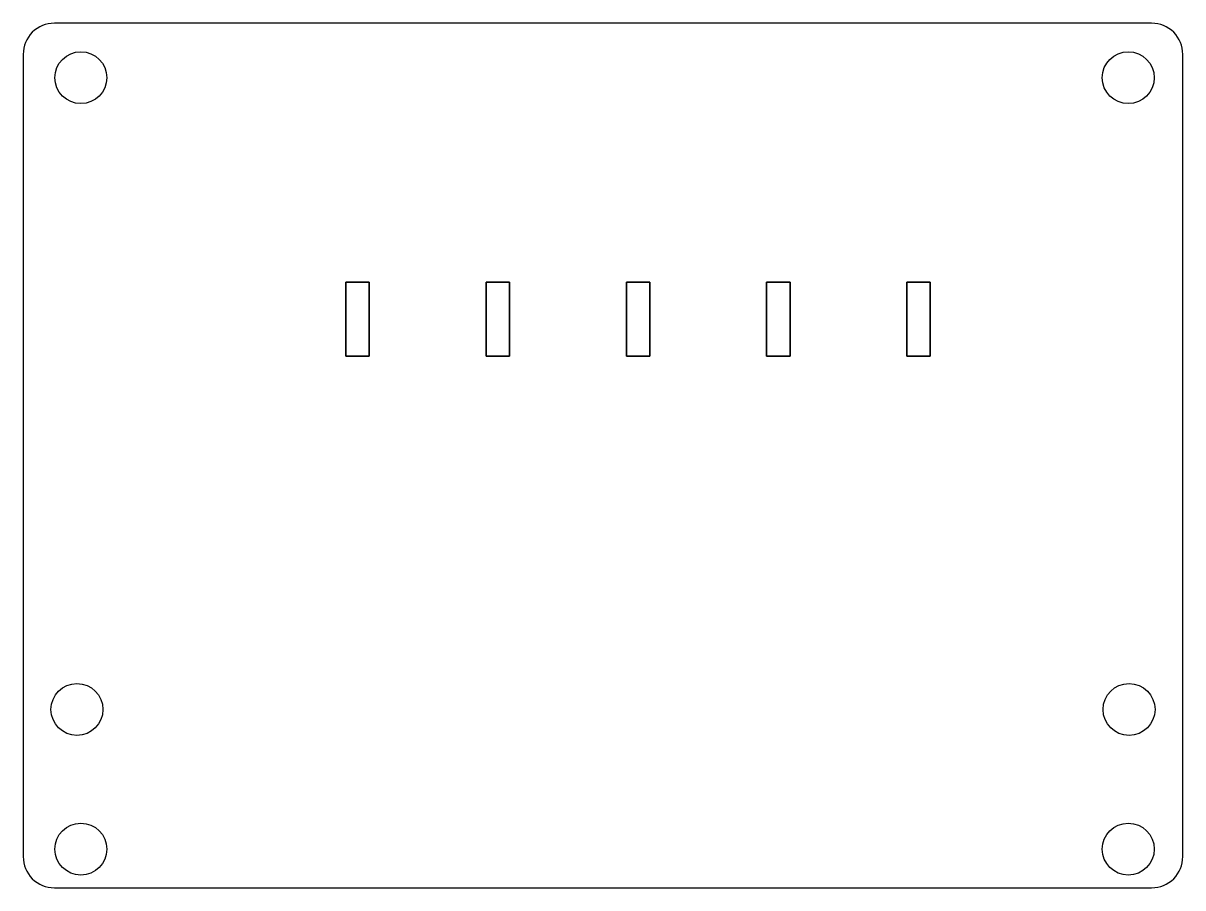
# Model space of a CAD drawing. Header units: millimetres. Extents: x -39.2 to 35.2, y -21 to 34.5.
import ezdxf

# ---------------------------------------------------------------- set-up
doc = ezdxf.new("R2010")
doc.units = ezdxf.units.MM
doc.layers.get('0').update_dxf_attribs({"linetype": 'CONTINUOUS'})

msp = doc.modelspace()

# ---------------------------------------------------------------- linework, layer by layer
for points in [[(33.2, -21, 0.414214), (35.2, -19), (35.2, 32.5, 0.414214), (33.2, 34.5), (-37.2, 34.5, 0.414214), (-39.2, 32.5), (-39.2, -19, 0.414214), (-37.2, -21)], [(33.2, -21, 0.414214), (35.2, -19), (35.2, -11.574), (35.2, -7.526), (35.2, 32.5, 0.414214), (33.2, 34.5), (-37.2, 34.5, 0.414214), (-39.2, 32.5), (-39.2, -7.526), (-39.2, -11.574), (-39.2, -19, 0.414214), (-37.2, -21)], [(-37.2, 34.5, 0.414214), (-39.2, 32.5), (-39.2, -19, 0.414214), (-37.2, -21), (33.2, -21, 0.414214), (35.2, -19), (35.2, 32.5, 0.414214), (33.2, 34.5)]]:
    msp.add_lwpolyline(points, format="xyb", close=True)
for points in [[(-18.5, 17.875), (-17, 17.875), (-17, 13.125), (-18.5, 13.125)], [(-18.5, 17.875), (-18.5, 13.125), (-17, 13.125), (-17, 17.875)], [(-9.5, 17.875), (-8, 17.875), (-8, 13.125), (-9.5, 13.125)], [(-9.5, 17.875), (-9.5, 13.125), (-8, 13.125), (-8, 17.875)], [(-0.5, 17.875), (1, 17.875), (1, 13.125), (-0.5, 13.125)], [(-0.5, 17.875), (-0.5, 13.125), (1, 13.125), (1, 17.875)], [(8.5, 17.875), (10, 17.875), (10, 13.125), (8.5, 13.125)], [(8.5, 17.875), (8.5, 13.125), (10, 13.125), (10, 17.875)], [(17.5, 17.875), (19, 17.875), (19, 13.125), (17.5, 13.125)], [(17.5, 17.875), (17.5, 13.125), (19, 13.125), (19, 17.875)]]:
    msp.add_lwpolyline(points, close=True)
for centre in [(-35.5, 31), (31.7, 31), (-35.75, -9.55), (-35.75, -9.55), (31.75, -9.55), (31.75, -9.55), (-35.5, -18.516), (31.7, -18.516)]:
    msp.add_circle(centre, 1.666)

doc.saveas('drawing.dxf')
